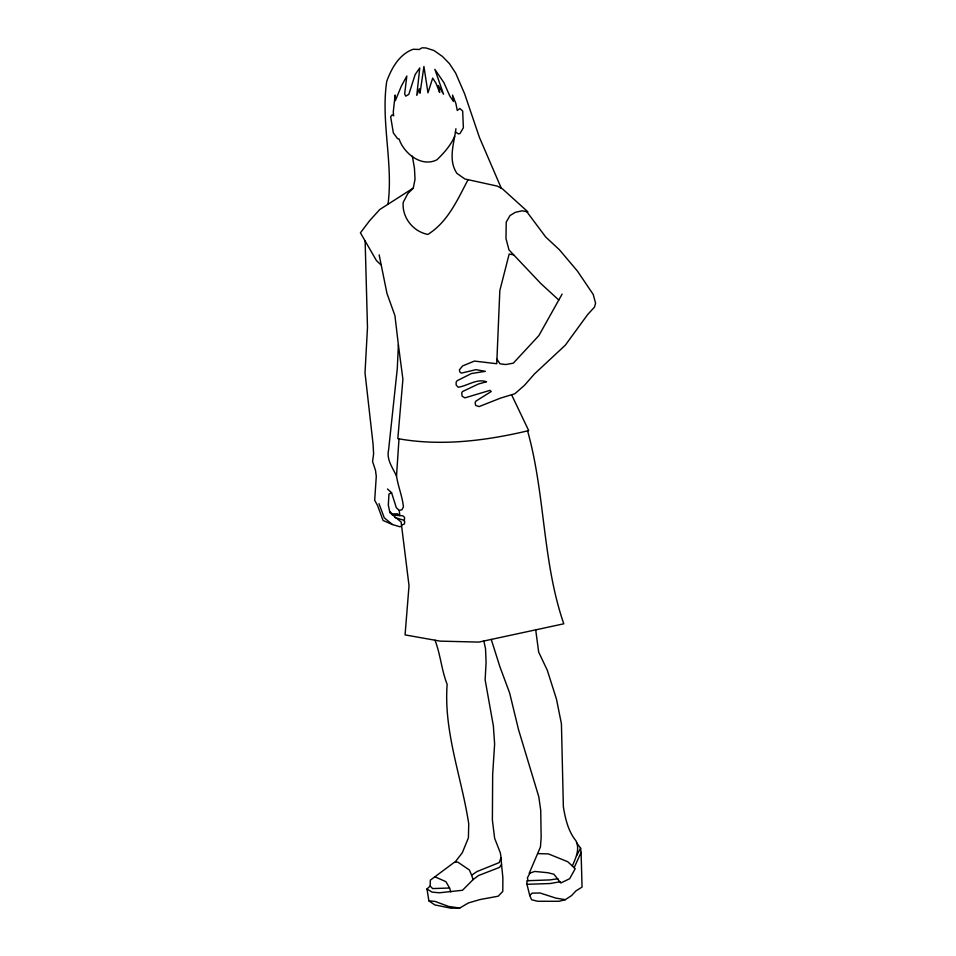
<?xml version="1.0" encoding="UTF-8"?>
<svg xmlns="http://www.w3.org/2000/svg" width="956" height="956" viewBox="0 0 956 956"><rect width="100%" height="100%" fill="white"/><g stroke="black" fill="none" stroke-linecap="round" stroke-linejoin="round"><path stroke-width="1.43" d="M388.017 204.237C393.394 163.237 380.715 121.974 386.726 81.332C391.59 68.187 399.214 54.229 413.207 49.258L419.218 49.473L422.11 47.8L426.006 47.967L434 50.525L442.449 56.464L449.404 63.574L455.618 73.026L464.628 93.831L479.434 137.437L501.303 188.248M513.683 254.87L509.178 254.021L499.833 290.564L496.75 363.722L474.427 361.081L462.644 365.909L459.358 369.9L460.063 372.35L461.401 373.115L475.933 369.673L485.373 371.322L471.451 373.533L457.159 380.703L456.12 382.209L456.191 385.113L458.235 387.24C467.544 385.865 476.757 378.349 486.568 381.731L478.37 384.025L462.417 391.601L461.7 393.024L462.118 396.19L464.915 397.863L490.034 390.335L491.229 391.518L475.789 401.197L475.132 402.739L475.658 405.416L479.087 406.587L500.442 398.15L514.854 393.752L524.486 385.304L534.452 373.951L565.366 345.128L587.522 314.739L594.489 307.091L595.576 303.243L593.234 294.46L577.46 271.11L559.32 249.659L545.745 237.064L526.732 211.611M379.15 254.846L386.977 293.456L394.936 315.623L398.389 344.901L397.278 368.717L388.602 449.798C386.296 459.657 392.677 467.699 396.513 476.064C398.09 486.508 402.392 496.475 403.432 506.859L401.962 509.775L399.25 510.444L396.322 507.66L391.59 492.758L387.479 489.006M396.513 476.064L398.999 438.84M455.916 128.737C454.088 143.436 447.79 159.963 456.98 173.442L464.891 178.987L497.359 186.121L502.521 188.918L527.843 211.814L522.203 210.798L515.32 212.328L510.014 215.542L506.226 222.103L505.975 238.534L508.986 249.898L540.857 283.562L558.794 300.041M491.253 639.421L499.916 666.81L509.632 692.969L518.522 729.619L538.802 796.79L540.726 810.318L541.156 837.444L540.451 846.944L529.194 873.342L534.786 871.442L548.015 872.744L553.954 874.274L560.79 882.986L569.645 878.719L575.201 868.729L572.345 865.981C575.655 858.094 580.041 849.454 576.062 840.922C568.246 831.433 565.271 818.659 563.359 806.721L561.423 723.8L556.476 699.135L547.298 670.264L538.67 652.088L535.707 629.849M527.569 430.857C545.35 494.168 542.231 561.375 563.789 623.802L478.837 642.097L440.119 641.129L405.069 634.892L409.025 585.681L401.114 521.976L389.893 512.667L388.315 505.031L388.961 494.013L391.59 492.758M467.938 179.931C457.35 199.971 447.898 221.852 427.87 234.435C413.1 231.591 401.926 217.526 403.181 202.433L407.758 193.674L413.267 188.081L415.024 179.322L414.45 168.16L412.347 156.163M483.832 641.022L485.529 648.67L486.078 662.412L485.146 679.919L493.368 725.903L494.622 744.031L492.663 774.503L492.388 820.093L494.634 838.281L500.358 852.931L501.04 857.592L499.271 862.563L476.936 871.585L471.643 875.206L473.053 879.64L462.489 890.275L439.401 892.785L432.016 892.103L426.974 888.972L430.164 886.045L430.32 880.189L454.22 862.384L457.781 862.097L469.348 869.96L471.643 875.206M454.65 136.397C450.718 145.384 443.931 153.068 436.892 159.831C421.357 167.611 403.874 153.354 399.034 138.907L397.636 138.716L393.346 132.896L390.645 116.74L392.199 114.816L393.657 115.819L393.275 111.948L395.127 94.979L395.378 100.619L401.269 86.303L406.838 76.038L404.663 93.831L405.738 96.138L408.81 94.381L415.179 74.496L419.768 67.96L416.78 95.373L419.361 88.753L420.031 93.222L423.926 66.49L427.965 92.84L432.698 78.129L435.972 83.208L439.676 92.517L438.302 85.538L443.524 94.214L434.872 69.358L443.919 82.67L449.726 95.851L453.419 101.444L452.547 95.086L455.893 103.511L457.267 110.49L459.848 108.53L462.68 111.039L463.373 127.781L459.932 133.613L458.33 133.864L455.391 131.94M574.138 867.701L581.081 852.453L580.603 848.175L576.504 842.654M404.328 521.032L404.603 517.459L402.811 515.786L392.366 515.021M529.923 873.103L527.389 877.871L528.023 880.703M576.647 855.656L580.603 848.175M562.116 294.089L538.861 335.604L513.324 363.172L505.724 364.535L500.024 363.794L496.893 359.157M501.04 857.592L501.541 864.559L499.486 867.403L478.478 875.553L473.053 879.64M454.877 862.336L462.298 852.752L468.404 837.85L468.727 823.857C461.748 777.479 443.548 731.854 447.145 684.353C441.517 670.12 440.561 654.525 434.992 640.221M565.307 899.668L559.212 901.269L537.762 901.281L531.608 899.751L529.755 895.545L532.122 893.131L540.056 893L555.854 898.102L565.307 899.668L571.569 895.581L576.014 890.837L582.061 887.084L581.081 852.453M413.267 188.081L379.783 209.507L369.733 220.549L360.424 232.822L376.413 260.522L380.703 264.645M426.974 888.972L428.885 900.839L434.777 904.902L450.921 908.2L459.764 908.021L468.452 902.93L479.984 899.56L498.184 896.202L502.784 891.446L502.88 877.739L501.541 864.559M401.424 526.17L399.955 526.768L392.414 524.533L383.045 520.446L377.632 505.676L374.68 500.251L376.282 476.375L375.517 470.471L372.577 461.497L373.605 453.825L373.043 443.847L365.013 372.828L367.486 327.442L365.132 240.972M559.989 881.767L550.082 883.535L526.959 884.3L526.911 880.739L549.784 879.926L557.957 878.743M401.628 525.131L404.496 523.888L404.699 521.558L403.755 520.219L394.995 517.566M450.754 891.876L449.583 888.016L432.626 888.578L430.164 886.045M537.87 853.612L548.374 853.887L567.685 861.703L572.345 865.981M428.885 900.839L435.052 901.412L448.675 906.479L459.764 908.021M434.872 876.795L445.926 881.671L449.583 888.016M392.414 524.533L384.276 517.817L378.982 503.669M389.666 511.412L392.342 513.934L397.588 513.826L399.261 515.559M511.58 394.756L528.716 430.606C486.245 440.74 441.098 446.5 397.827 438.625L402.906 379.209L398.389 344.901M526.959 884.3L529.755 895.545M399.25 510.444L399.775 515.595"/></g></svg>
